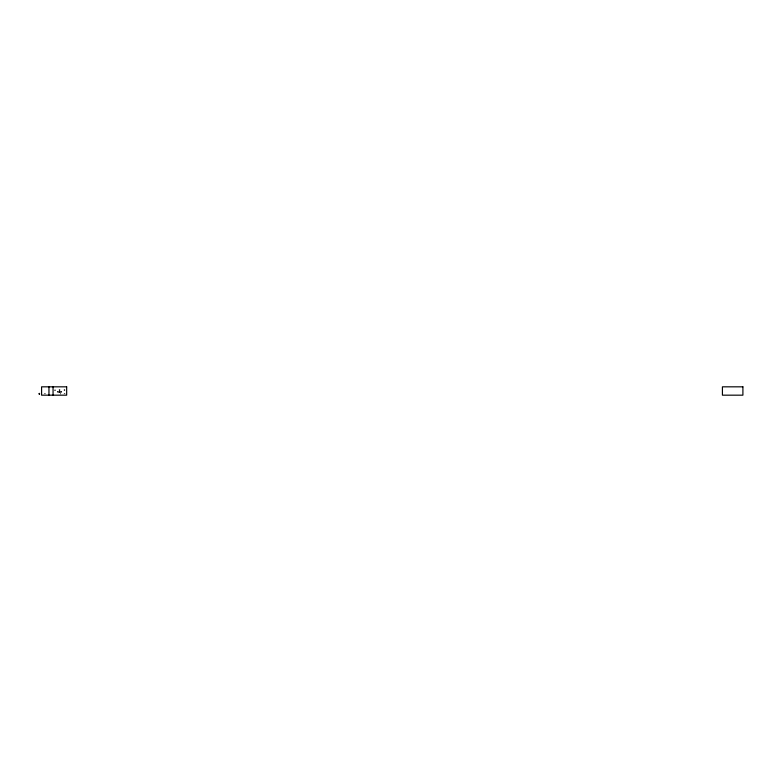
<?xml version="1.0" encoding="UTF-8"?>
<svg xmlns="http://www.w3.org/2000/svg" width="782" height="782" viewBox="0 0 782 782"><rect width="100%" height="100%" fill="white"/><g stroke="black" fill="none" stroke-linecap="round" stroke-linejoin="round"><path stroke-width="0.59" stroke-dasharray="3.91 2.93" d="M44.349 393.913L44.906 393.356L45.464 393.913M54.955 389.573L55.16 390.238M55.18 390.071L54.73 390.629L55.19 390.345M64.016 393.913L64.574 393.356L65.141 393.913M60.37 394.245L60.37 392.388L58.816 392.388L58.816 394.245M57.291 391.811C58.513 393.845 58.523 389.895 57.291 391.811M59.031 391.811C60.282 393.845 60.263 389.817 59.031 391.811M59.021 391.479C60.234 393.581 60.458 389.573 59.021 391.479M59.061 390.023C60.224 391.978 60.419 388.175 59.061 389.964M60.82 391.811C62.081 393.815 62.101 389.817 60.82 391.811M63.997 390.023C65.17 391.978 65.297 388.243 64.007 389.964"/><path stroke-width="1.17" d="M53.059 386.826L53.059 395.174M48.953 386.826L48.953 395.174M39.1 393.864C39.745 395.712 39.667 392.153 39.12 393.757M66.666 386.826L41.583 386.826L41.583 395.174L66.666 395.174L66.666 386.826M742.9 386.826L722.421 386.826L722.421 395.174L742.9 395.174L742.9 386.826"/></g></svg>
